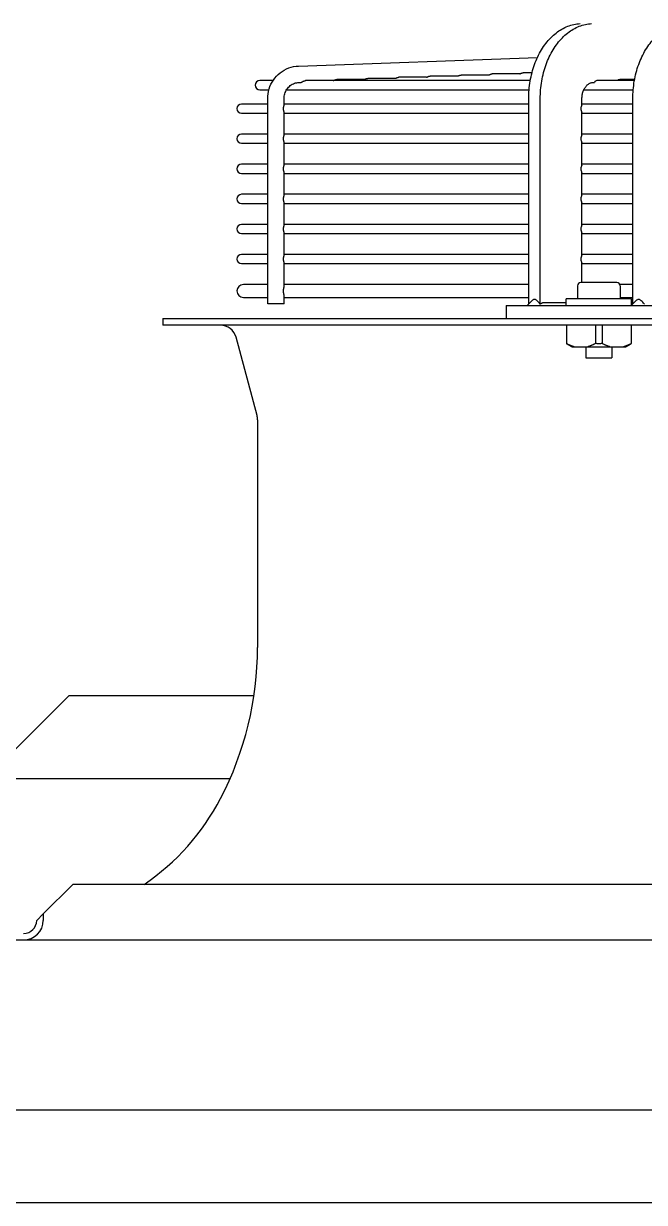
# Model space of a CAD drawing. Header units: millimetres. Extents: x 17046 to 32328, y 18593 to 29476.
# Drawn here: x 17478.78 to 17486.25, y 18973.5 to 18987.69 of the extents above; entities that cross this region are included whole.
import ezdxf

# ---------------------------------------------------------------- set-up
doc = ezdxf.new("R2010")
doc.units = ezdxf.units.MM
doc.header["$LTSCALE"] = 5
doc.layers.add('UNIT', color=6, linetype='Continuous')
doc.styles.add('SUBMITTAL', font='romans.shx', dxfattribs={"width": 0.75})
doc.dimstyles.new('SUBMITTAL', dxfattribs={"dimtxt": 0.09375, "dimasz": 0.09375, "dimexe": 0.03125, "dimexo": 0.0625, "dimgap": 0.0625, "dimtad": 0, "dimdec": 4, "dimzin": 4, "dimdsep": 46, "dimlunit": 4, "dimtxsty": 'SUBMITTAL', "dimcen": 0.09375, "dimclre": 6, "dimadec": 0, "dimazin": 0, "dimtfac": 1, "dimtdec": 0, "dimtofl": 0, "dimtmove": 0, "dimatfit": 3, "dimfxl": 0, "dimfrac": 2, "dimtolj": 1, "dimtzin": 4, "dimarcsym": 0})

msp = doc.modelspace()

# ---------------------------------------------------------------- linework, layer by layer
at = {"layer": 'UNIT'}
for p, q in [((17482.0839, 18987.1791), (17484.9591, 18987.283)), ((17484.374, 18987.0712), (17484.0406, 18987.0712)), ((17484.7482, 18987.0847), (17484.4148, 18987.0847)), ((17484.8932, 18987.0982), (17484.789, 18987.0982)), ((17481.778, 18987.0037), (17481.6195, 18987.0037)), ((17482.091, 18986.9824), (17482.1132, 18986.9832)), ((17484.8727, 18987.0037), (17482.1696, 18987.0037)), ((17482.8773, 18987.0172), (17482.5438, 18987.0172)), ((17483.2514, 18987.0307), (17482.918, 18987.0307)), ((17483.6256, 18987.0442), (17483.2922, 18987.0442)), ((17483.9998, 18987.0577), (17483.6664, 18987.0577)), ((17485.6286, 18986.9824), (17485.6449, 18986.9832)), ((17486.1254, 18987.0037), (17485.6753, 18987.0037)), ((17486.1279, 18987.0172), (17485.9496, 18987.0172)), ((17481.6195, 18986.8935), (17481.7284, 18986.8935)), ((17481.7138, 18984.3163), (17481.7138, 18986.7856)), ((17481.9106, 18986.7058), (17481.9106, 18986.7856)), ((17481.9412, 18986.8935), (17484.8584, 18986.8935)), ((17484.8538, 18984.3163), (17484.8538, 18986.7856)), ((17484.993, 18984.3128), (17484.993, 18986.7856)), ((17485.4941, 18986.7089), (17485.4941, 18986.7856)), ((17485.5169, 18986.8935), (17486.1111, 18986.8935)), ((17486.1066, 18984.3163), (17486.1066, 18986.7856)), ((17481.7138, 18986.7218), (17481.399, 18986.7218)), ((17484.8538, 18986.7218), (17481.9106, 18986.7218)), ((17486.1066, 18986.7218), (17485.4941, 18986.7218)), ((17481.399, 18986.6115), (17481.7138, 18986.6115)), ((17481.9106, 18986.3436), (17481.9106, 18986.6275)), ((17481.9106, 18986.6115), (17484.8538, 18986.6115)), ((17485.4941, 18986.3467), (17485.4941, 18986.6244)), ((17485.4941, 18986.6115), (17486.1066, 18986.6115)), ((17481.7138, 18986.3596), (17481.399, 18986.3596)), ((17484.8538, 18986.3596), (17481.9106, 18986.3596)), ((17486.1066, 18986.3596), (17485.4941, 18986.3596)), ((17481.399, 18986.2493), (17481.7138, 18986.2493)), ((17481.9106, 18985.9814), (17481.9106, 18986.2653)), ((17481.9106, 18986.2493), (17484.8538, 18986.2493)), ((17485.4941, 18985.9845), (17485.4941, 18986.2622)), ((17485.4941, 18986.2493), (17486.1066, 18986.2493)), ((17481.7138, 18985.9974), (17481.399, 18985.9974)), ((17484.8538, 18985.9974), (17481.9106, 18985.9974)), ((17486.1066, 18985.9974), (17485.4941, 18985.9974)), ((17481.399, 18985.8871), (17481.7138, 18985.8871)), ((17481.9106, 18985.6192), (17481.9106, 18985.9031)), ((17481.9106, 18985.8871), (17484.8538, 18985.8871)), ((17485.4941, 18985.6223), (17485.4941, 18985.9)), ((17485.4941, 18985.8871), (17486.1066, 18985.8871)), ((17481.7138, 18985.6352), (17481.399, 18985.6352)), ((17481.399, 18985.5249), (17481.7138, 18985.5249)), ((17484.8538, 18985.6352), (17481.9106, 18985.6352)), ((17481.9106, 18985.257), (17481.9106, 18985.5409)), ((17481.9106, 18985.5249), (17484.8538, 18985.5249)), ((17486.1066, 18985.6352), (17485.4941, 18985.6352)), ((17485.4941, 18985.2601), (17485.4941, 18985.5378)), ((17485.4941, 18985.5249), (17486.1066, 18985.5249)), ((17481.7138, 18985.2729), (17481.399, 18985.2729)), ((17484.8538, 18985.2729), (17481.9106, 18985.2729)), ((17486.1066, 18985.2729), (17485.4941, 18985.2729)), ((17481.399, 18985.1627), (17481.7138, 18985.1627)), ((17481.9106, 18984.8948), (17481.9106, 18985.1787)), ((17481.9106, 18985.1627), (17484.8538, 18985.1627)), ((17485.4941, 18984.8978), (17485.4941, 18985.1756)), ((17485.4941, 18985.1627), (17486.1066, 18985.1627)), ((17481.7138, 18984.9107), (17481.399, 18984.9107)), ((17481.399, 18984.8005), (17481.7138, 18984.8005)), ((17484.8538, 18984.9107), (17481.9106, 18984.9107)), ((17481.9106, 18984.5191), (17481.9106, 18984.8165)), ((17481.9106, 18984.8005), (17484.8538, 18984.8005)), ((17486.1066, 18984.9107), (17485.4941, 18984.9107)), ((17485.4941, 18984.5722), (17485.4941, 18984.8134)), ((17485.4941, 18984.8005), (17486.1066, 18984.8005)), ((17481.7138, 18984.5485), (17481.4206, 18984.5485)), ((17484.8538, 18984.5485), (17481.9106, 18984.5485)), ((17485.4416, 18984.5328), (17485.4416, 18984.3753)), ((17485.9141, 18984.5722), (17485.481, 18984.5722)), ((17486.1066, 18984.5485), (17485.9501, 18984.5485)), ((17485.9534, 18984.5328), (17485.9534, 18984.3753)), ((17481.4206, 18984.395), (17481.7138, 18984.395)), ((17481.9106, 18984.3163), (17481.9106, 18984.4245)), ((17481.9106, 18984.395), (17484.8538, 18984.395)), ((17486.0912, 18984.3753), (17485.3038, 18984.3753)), ((17485.3038, 18984.2966), (17485.3038, 18984.3753)), ((17485.9534, 18984.395), (17486.1066, 18984.395)), ((17486.0912, 18984.301), (17486.0912, 18984.3753)), ((17481.9106, 18984.3163), (17481.7138, 18984.3163)), ((17484.584, 18984.2966), (17486.8111, 18984.2966)), ((17484.584, 18984.2966), (17484.584, 18984.1391)), ((17485.3038, 18984.3294), (17485.0348, 18984.3294)), ((17480.4502, 18984.1391), (17514.1903, 18984.1391)), ((17480.4502, 18984.1391), (17480.4502, 18984.0604)), ((17514.1903, 18984.0604), (17480.4502, 18984.0604)), ((17485.3078, 18984.0604), (17485.3078, 18983.8382)), ((17485.6558, 18984.0604), (17485.6558, 18983.8382)), ((17485.7393, 18984.0604), (17485.7393, 18983.8382)), ((17486.0873, 18984.0604), (17486.0873, 18983.8382)), ((17481.5852, 18982.9726), (17481.3341, 18983.9142)), ((17485.3707, 18983.8005), (17485.3078, 18983.8369)), ((17486.0243, 18983.8005), (17486.0873, 18983.8369)), ((17485.3707, 18983.8005), (17486.0243, 18983.8005)), ((17485.54, 18983.8005), (17485.54, 18983.6666)), ((17485.54, 18983.6666), (17485.855, 18983.6666)), ((17485.855, 18983.8005), (17485.855, 18983.6666)), ((17481.5919, 18982.9219), (17481.5919, 18980.1809)), ((17478.5772, 18978.8508), (17479.3272, 18979.6008)), ((17479.3272, 18979.6008), (17481.5489, 18979.6008)), ((17481.2609, 18978.6008), (17478.0772, 18978.6008)), ((17479.0132, 18976.9737), (17479.3675, 18977.3281)), ((17515.273, 18977.3281), (17479.3675, 18977.3281)), ((17479.0132, 18976.9737), (17478.9344, 18976.895)), ((17479.0132, 18976.9737), (17479.0132, 18976.895)), ((17331.9452, 18976.6588), (17615.4393, 18976.6588)), ((17615.4393, 18974.6092), (17331.9452, 18974.6092)), ((17336.1952, 18973.4997), (17611.1893, 18973.4997))]:
    msp.add_line(p, q, dxfattribs=at)
for centre, radius, start, end in [((17481.6195, 18986.9486), 0.0551, 90, 270), ((17481.399, 18986.6666), 0.0551, 90, 270), ((17481.399, 18986.3044), 0.0551, 90, 270), ((17481.399, 18985.9422), 0.0551, 90, 270), ((17481.399, 18985.58), 0.0551, 90, 270), ((17481.399, 18985.2178), 0.0551, 90, 270), ((17481.399, 18984.8556), 0.0551, 90, 270), ((17481.4206, 18984.4718), 0.0768, 90, 270), ((17485.481, 18984.5328), 0.0394, 90, 180), ((17485.9141, 18984.5328), 0.0394, 0, 90), ((17481.1439, 18983.8635), 0.1969, 14.93142, 90), ((17481.395, 18982.9219), 0.1969, 0, 14.93142), ((17477.6549, 18980.1809), 3.937, 332.49816, 0), ((17478.6327, 18979.6719), 2.8346, 304.22448, 332.49816), ((17478.7769, 18976.895), 0.1575, 270, 0), ((17478.7769, 18976.895), 0.2362, 270, 0)]:
    msp.add_arc(centre, radius, start, end, dxfattribs=at)
for centre, ratio, start_param, end_param in [((17485.6753, 18986.9486), 0.7079972, 3.1415858, 4.0326206), ((17485.9496, 18986.9621), 0.7080429, 3.1415852, 3.8564942), ((17485.5192, 18986.6666), 0.7079678, 3.8398095, 4.712382), ((17485.5192, 18986.6666), 0.7079678, 4.7123959, 5.5849684), ((17485.5192, 18986.3044), 0.7079678, 3.8398095, 4.712382), ((17485.5192, 18986.3044), 0.7079678, 4.7123959, 5.5849684), ((17485.5192, 18985.9422), 0.7079678, 3.8398095, 4.712382), ((17485.5192, 18985.9422), 0.7079678, 4.7123959, 5.5849684), ((17485.5192, 18985.58), 0.7079678, 3.8398095, 4.712382), ((17485.5192, 18985.58), 0.7079678, 4.7123959, 5.5849684), ((17485.5192, 18985.2178), 0.7079678, 3.8398095, 4.712382), ((17485.5192, 18985.2178), 0.7079678, 4.7123959, 5.5849684), ((17485.5192, 18984.8556), 0.7079678, 3.8398095, 4.712382), ((17485.5192, 18984.8556), 0.7079678, 4.7123959, 5.5849684)]:
    msp.add_ellipse(centre, major_axis=(0, -0.0551), ratio=ratio, start_param=start_param, end_param=end_param, dxfattribs=at)
for points, knots in [([(17484.8538, 18986.7856), (17484.8538, 18986.8212), (17484.8553, 18986.8571), (17484.8583, 18986.8925), (17484.8613, 18986.9279), (17484.8657, 18986.9629), (17484.8716, 18986.9976), (17484.8775, 18987.0322), (17484.8849, 18987.0666), (17484.8937, 18987.1001), (17484.9024, 18987.1335), (17484.9125, 18987.166), (17484.924, 18987.1978), (17484.9355, 18987.2295), (17484.9484, 18987.2605), (17484.9624, 18987.2901), (17484.9765, 18987.3198), (17484.9917, 18987.348), (17485.0081, 18987.3751), (17485.0245, 18987.4022), (17485.0422, 18987.428), (17485.0608, 18987.4522), (17485.0793, 18987.4763), (17485.0988, 18987.4988), (17485.1192, 18987.5196), (17485.1397, 18987.5405), (17485.1611, 18987.5598), (17485.1832, 18987.5771), (17485.2052, 18987.5944), (17485.2278, 18987.6098), (17485.2512, 18987.6234), (17485.2745, 18987.6369), (17485.2986, 18987.6485), (17485.3228, 18987.6581), (17485.3471, 18987.6676), (17485.3717, 18987.6751), (17485.3966, 18987.6805), (17485.4215, 18987.686), (17485.4469, 18987.6894), (17485.472, 18987.6906)], [0, 0, 0, 0, 0.076921, 0.076921, 0.076921, 0.1538421, 0.1538421, 0.1538421, 0.2307631, 0.2307631, 0.2307631, 0.3076842, 0.3076842, 0.3076842, 0.3846052, 0.3846052, 0.3846052, 0.4615263, 0.4615263, 0.4615263, 0.5384473, 0.5384473, 0.5384473, 0.6153684, 0.6153684, 0.6153684, 0.6922894, 0.6922894, 0.6922894, 0.7692105, 0.7692105, 0.7692105, 0.8461315, 0.8461315, 0.8461315, 0.9230526, 0.9230526, 0.9230526, 1, 1, 1, 1]), ([(17484.993, 18986.7856), (17484.993, 18986.8212), (17484.9945, 18986.8571), (17484.9975, 18986.8925), (17485.0005, 18986.9279), (17485.0049, 18986.9629), (17485.0108, 18986.9976), (17485.0167, 18987.0322), (17485.0241, 18987.0666), (17485.0329, 18987.1001), (17485.0416, 18987.1335), (17485.0517, 18987.166), (17485.0632, 18987.1978), (17485.0747, 18987.2295), (17485.0876, 18987.2605), (17485.1016, 18987.2901), (17485.1157, 18987.3198), (17485.1309, 18987.348), (17485.1473, 18987.3751), (17485.1637, 18987.4022), (17485.1814, 18987.428), (17485.2, 18987.4522), (17485.2185, 18987.4763), (17485.238, 18987.4988), (17485.2584, 18987.5196), (17485.2789, 18987.5405), (17485.3003, 18987.5598), (17485.3224, 18987.5771), (17485.3444, 18987.5944), (17485.367, 18987.6098), (17485.3904, 18987.6234), (17485.4137, 18987.6369), (17485.4377, 18987.6485), (17485.462, 18987.6581), (17485.4863, 18987.6676), (17485.5109, 18987.6751), (17485.5358, 18987.6805), (17485.5607, 18987.686), (17485.5861, 18987.6894), (17485.6112, 18987.6906)], [0, 0, 0, 0, 0.076921, 0.076921, 0.076921, 0.1538421, 0.1538421, 0.1538421, 0.2307631, 0.2307631, 0.2307631, 0.3076842, 0.3076842, 0.3076842, 0.3846052, 0.3846052, 0.3846052, 0.4615263, 0.4615263, 0.4615263, 0.5384473, 0.5384473, 0.5384473, 0.6153684, 0.6153684, 0.6153684, 0.6922894, 0.6922894, 0.6922894, 0.7692105, 0.7692105, 0.7692105, 0.8461315, 0.8461315, 0.8461315, 0.9230526, 0.9230526, 0.9230526, 1, 1, 1, 1]), ([(17486.1066, 18986.7856), (17486.1066, 18986.8212), (17486.1081, 18986.8571), (17486.1111, 18986.8925), (17486.114, 18986.9279), (17486.1185, 18986.9629), (17486.1244, 18986.9976), (17486.1303, 18987.0322), (17486.1377, 18987.0666), (17486.1464, 18987.1001), (17486.1552, 18987.1335), (17486.1653, 18987.166), (17486.1768, 18987.1978), (17486.1883, 18987.2295), (17486.2012, 18987.2605), (17486.2152, 18987.2901), (17486.2292, 18987.3198), (17486.2444, 18987.348), (17486.2609, 18987.3751), (17486.2773, 18987.4022), (17486.295, 18987.428), (17486.3135, 18987.4522), (17486.3321, 18987.4763), (17486.3515, 18987.4988), (17486.372, 18987.5196), (17486.3924, 18987.5405), (17486.4139, 18987.5598), (17486.4359, 18987.5771), (17486.4579, 18987.5944), (17486.4806, 18987.6098), (17486.5039, 18987.6234), (17486.5273, 18987.6369), (17486.5513, 18987.6485), (17486.5756, 18987.6581), (17486.5999, 18987.6676), (17486.6244, 18987.6751), (17486.6493, 18987.6805), (17486.6743, 18987.686), (17486.6996, 18987.6894), (17486.7247, 18987.6906)], [0, 0, 0, 0, 0.076921, 0.076921, 0.076921, 0.1538421, 0.1538421, 0.1538421, 0.2307631, 0.2307631, 0.2307631, 0.3076842, 0.3076842, 0.3076842, 0.3846052, 0.3846052, 0.3846052, 0.4615263, 0.4615263, 0.4615263, 0.5384473, 0.5384473, 0.5384473, 0.6153684, 0.6153684, 0.6153684, 0.6922894, 0.6922894, 0.6922894, 0.7692105, 0.7692105, 0.7692105, 0.8461315, 0.8461315, 0.8461315, 0.9230526, 0.9230526, 0.9230526, 1, 1, 1, 1]), ([(17481.7138, 18986.7856), (17481.7138, 18986.8256), (17481.7197, 18986.8656), (17481.7431, 18986.9419), (17481.7606, 18986.9783), (17481.8054, 18987.0442), (17481.8329, 18987.0737), (17481.8954, 18987.1228), (17481.9305, 18987.1424), (17482.0049, 18987.1699), (17482.0443, 18987.1777), (17482.0839, 18987.1791)], [1.5707963, 1.5707963, 1.5707963, 1.5707963, 1.8779743, 1.8779743, 2.1851522, 2.1851522, 2.4923302, 2.4923302, 2.7995081, 2.7995081, 3.1066861, 3.1066861, 3.1066861, 3.1066861]), ([(17483.9998, 18987.0577), (17484.0005, 18987.0581), (17484.0011, 18987.0585), (17484.0018, 18987.0588), (17484.0027, 18987.0594), (17484.0037, 18987.0599), (17484.0046, 18987.0604), (17484.0055, 18987.0609), (17484.0065, 18987.0614), (17484.0074, 18987.0619), (17484.0084, 18987.0624), (17484.0094, 18987.0629), (17484.0103, 18987.0633), (17484.0113, 18987.0638), (17484.0123, 18987.0643), (17484.0133, 18987.0647), (17484.0143, 18987.0652), (17484.0153, 18987.0656), (17484.0163, 18987.066), (17484.0173, 18987.0664), (17484.0183, 18987.0668), (17484.0193, 18987.0671), (17484.0203, 18987.0675), (17484.0213, 18987.0678), (17484.0223, 18987.0682), (17484.0233, 18987.0685), (17484.0243, 18987.0688), (17484.0253, 18987.069), (17484.0263, 18987.0693), (17484.0273, 18987.0696), (17484.0283, 18987.0698), (17484.0293, 18987.07), (17484.0303, 18987.0702), (17484.0313, 18987.0704), (17484.0323, 18987.0706), (17484.0333, 18987.0707), (17484.0343, 18987.0708), (17484.0353, 18987.0709), (17484.0363, 18987.071), (17484.0373, 18987.0711), (17484.0382, 18987.0711), (17484.0392, 18987.0712), (17484.0402, 18987.0712), (17484.0403, 18987.0712), (17484.0404, 18987.0712), (17484.0406, 18987.0712)], [0.17689154, 0.17689154, 0.17689154, 0.17689154, 0.19512195, 0.19512195, 0.19512195, 0.2195122, 0.2195122, 0.2195122, 0.24390244, 0.24390244, 0.24390244, 0.26829268, 0.26829268, 0.26829268, 0.29268293, 0.29268293, 0.29268293, 0.31707317, 0.31707317, 0.31707317, 0.34146341, 0.34146341, 0.34146341, 0.36585366, 0.36585366, 0.36585366, 0.3902439, 0.3902439, 0.3902439, 0.41463415, 0.41463415, 0.41463415, 0.43902439, 0.43902439, 0.43902439, 0.46341463, 0.46341463, 0.46341463, 0.48780488, 0.48780488, 0.48780488, 0.51219512, 0.51219512, 0.51219512, 0.51556798, 0.51556798, 0.51556798, 0.51556798]), ([(17484.374, 18987.0712), (17484.3747, 18987.0716), (17484.3753, 18987.072), (17484.376, 18987.0724), (17484.377, 18987.0729), (17484.3779, 18987.0734), (17484.3788, 18987.0739), (17484.3798, 18987.0744), (17484.3807, 18987.0749), (17484.3817, 18987.0754), (17484.3826, 18987.0759), (17484.3836, 18987.0764), (17484.3846, 18987.0768), (17484.3855, 18987.0773), (17484.3865, 18987.0778), (17484.3875, 18987.0782), (17484.3885, 18987.0787), (17484.3895, 18987.0791), (17484.3905, 18987.0795), (17484.3915, 18987.0799), (17484.3925, 18987.0803), (17484.3935, 18987.0806), (17484.3945, 18987.081), (17484.3955, 18987.0813), (17484.3965, 18987.0817), (17484.3975, 18987.082), (17484.3985, 18987.0823), (17484.3995, 18987.0825), (17484.4005, 18987.0828), (17484.4015, 18987.0831), (17484.4025, 18987.0833), (17484.4035, 18987.0835), (17484.4045, 18987.0837), (17484.4055, 18987.0839), (17484.4065, 18987.084), (17484.4075, 18987.0842), (17484.4085, 18987.0843), (17484.4095, 18987.0844), (17484.4105, 18987.0845), (17484.4115, 18987.0846), (17484.4124, 18987.0846), (17484.4134, 18987.0847), (17484.4144, 18987.0847), (17484.4145, 18987.0847), (17484.4146, 18987.0847), (17484.4148, 18987.0847)], [0.17654387, 0.17654387, 0.17654387, 0.17654387, 0.19512195, 0.19512195, 0.19512195, 0.2195122, 0.2195122, 0.2195122, 0.24390244, 0.24390244, 0.24390244, 0.26829268, 0.26829268, 0.26829268, 0.29268293, 0.29268293, 0.29268293, 0.31707317, 0.31707317, 0.31707317, 0.34146341, 0.34146341, 0.34146341, 0.36585366, 0.36585366, 0.36585366, 0.3902439, 0.3902439, 0.3902439, 0.41463415, 0.41463415, 0.41463415, 0.43902439, 0.43902439, 0.43902439, 0.46341463, 0.46341463, 0.46341463, 0.48780488, 0.48780488, 0.48780488, 0.51219512, 0.51219512, 0.51219512, 0.51558176, 0.51558176, 0.51558176, 0.51558176]), ([(17484.7482, 18987.0847), (17484.7488, 18987.0851), (17484.7495, 18987.0855), (17484.7503, 18987.0859), (17484.7512, 18987.0864), (17484.7521, 18987.0869), (17484.753, 18987.0874), (17484.754, 18987.0879), (17484.7549, 18987.0884), (17484.7559, 18987.0889), (17484.7568, 18987.0894), (17484.7578, 18987.0899), (17484.7588, 18987.0904), (17484.7597, 18987.0908), (17484.7607, 18987.0913), (17484.7617, 18987.0917), (17484.7627, 18987.0922), (17484.7637, 18987.0926), (17484.7647, 18987.093), (17484.7657, 18987.0934), (17484.7667, 18987.0938), (17484.7677, 18987.0941), (17484.7687, 18987.0945), (17484.7697, 18987.0948), (17484.7707, 18987.0952), (17484.7717, 18987.0955), (17484.7727, 18987.0958), (17484.7737, 18987.096), (17484.7747, 18987.0963), (17484.7757, 18987.0966), (17484.7767, 18987.0968), (17484.7777, 18987.097), (17484.7787, 18987.0972), (17484.7797, 18987.0974), (17484.7807, 18987.0975), (17484.7817, 18987.0977), (17484.7827, 18987.0978), (17484.7837, 18987.0979), (17484.7847, 18987.098), (17484.7857, 18987.0981), (17484.7866, 18987.0981), (17484.7876, 18987.0982), (17484.7886, 18987.0982), (17484.7887, 18987.0982), (17484.7888, 18987.0982), (17484.789, 18987.0982)], [0.1761954, 0.1761954, 0.1761954, 0.1761954, 0.19512195, 0.19512195, 0.19512195, 0.2195122, 0.2195122, 0.2195122, 0.24390244, 0.24390244, 0.24390244, 0.26829268, 0.26829268, 0.26829268, 0.29268293, 0.29268293, 0.29268293, 0.31707317, 0.31707317, 0.31707317, 0.34146341, 0.34146341, 0.34146341, 0.36585366, 0.36585366, 0.36585366, 0.3902439, 0.3902439, 0.3902439, 0.41463415, 0.41463415, 0.41463415, 0.43902439, 0.43902439, 0.43902439, 0.46341463, 0.46341463, 0.46341463, 0.48780488, 0.48780488, 0.48780488, 0.51219512, 0.51219512, 0.51219512, 0.51559553, 0.51559553, 0.51559553, 0.51559553]), ([(17481.9106, 18986.7856), (17481.9106, 18986.8061), (17481.9137, 18986.8266), (17481.9256, 18986.8655), (17481.9344, 18986.8839), (17481.9569, 18986.9169), (17481.9705, 18986.9314), (17482.001, 18986.9554), (17482.018, 18986.9649), (17482.0536, 18986.978), (17482.0722, 18986.9817), (17482.091, 18986.9824)], [1.5707963, 1.5707963, 1.5707963, 1.5707963, 1.8779743, 1.8779743, 2.1851522, 2.1851522, 2.4923302, 2.4923302, 2.7995081, 2.7995081, 3.1066861, 3.1066861, 3.1066861, 3.1066861]), ([(17482.1132, 18986.9832), (17482.1134, 18986.9832), (17482.1136, 18986.9832), (17482.1137, 18986.9832), (17482.114, 18986.9832), (17482.1143, 18986.9833), (17482.1145, 18986.9833), (17482.1151, 18986.9834), (17482.1157, 18986.9836), (17482.1163, 18986.9838), (17482.117, 18986.984), (17482.1177, 18986.9843), (17482.1184, 18986.9846), (17482.1191, 18986.9849), (17482.1198, 18986.9852), (17482.1206, 18986.9856), (17482.1213, 18986.986), (17482.1221, 18986.9864), (17482.1229, 18986.9868), (17482.1237, 18986.9873), (17482.1246, 18986.9877), (17482.1254, 18986.9882), (17482.1263, 18986.9887), (17482.1271, 18986.9892), (17482.128, 18986.9897), (17482.1289, 18986.9902), (17482.1298, 18986.9907), (17482.1307, 18986.9913), (17482.1317, 18986.9918), (17482.1326, 18986.9923), (17482.1335, 18986.9928), (17482.1345, 18986.9933), (17482.1354, 18986.9938), (17482.1364, 18986.9943), (17482.1373, 18986.9948), (17482.1383, 18986.9953), (17482.1393, 18986.9958), (17482.1403, 18986.9963), (17482.1412, 18986.9967), (17482.1422, 18986.9972), (17482.1432, 18986.9976), (17482.1442, 18986.9981), (17482.1452, 18986.9985), (17482.1462, 18986.9989), (17482.1472, 18986.9993), (17482.1482, 18986.9996), (17482.1492, 18987), (17482.1502, 18987.0003), (17482.1512, 18987.0007), (17482.1523, 18987.001), (17482.1533, 18987.0013), (17482.1543, 18987.0016), (17482.1553, 18987.0018), (17482.1563, 18987.0021), (17482.1573, 18987.0023), (17482.1583, 18987.0025), (17482.1593, 18987.0027), (17482.1603, 18987.0029), (17482.1613, 18987.0031), (17482.1623, 18987.0032), (17482.1633, 18987.0033), (17482.1643, 18987.0034), (17482.1653, 18987.0035), (17482.1663, 18987.0036), (17482.1673, 18987.0037), (17482.1683, 18987.0037), (17482.1692, 18987.0037), (17482.1693, 18987.0037), (17482.1695, 18987.0037), (17482.1696, 18987.0037)], [0.00401292, 0.00401292, 0.00401292, 0.00401292, 0.01219512, 0.01219512, 0.01219512, 0.02439024, 0.02439024, 0.02439024, 0.04878049, 0.04878049, 0.04878049, 0.07317073, 0.07317073, 0.07317073, 0.09756098, 0.09756098, 0.09756098, 0.12195122, 0.12195122, 0.12195122, 0.14634146, 0.14634146, 0.14634146, 0.17073171, 0.17073171, 0.17073171, 0.19512195, 0.19512195, 0.19512195, 0.2195122, 0.2195122, 0.2195122, 0.24390244, 0.24390244, 0.24390244, 0.26829268, 0.26829268, 0.26829268, 0.29268293, 0.29268293, 0.29268293, 0.31707317, 0.31707317, 0.31707317, 0.34146341, 0.34146341, 0.34146341, 0.36585366, 0.36585366, 0.36585366, 0.3902439, 0.3902439, 0.3902439, 0.41463415, 0.41463415, 0.41463415, 0.43902439, 0.43902439, 0.43902439, 0.46341463, 0.46341463, 0.46341463, 0.48780488, 0.48780488, 0.48780488, 0.51219512, 0.51219512, 0.51219512, 0.51549915, 0.51549915, 0.51549915, 0.51549915]), ([(17482.5031, 18987.0037), (17482.5037, 18987.0041), (17482.5043, 18987.0044), (17482.505, 18987.0048), (17482.5059, 18987.0053), (17482.5068, 18987.0058), (17482.5077, 18987.0063), (17482.5087, 18987.0068), (17482.5096, 18987.0073), (17482.5106, 18987.0078), (17482.5116, 18987.0083), (17482.5125, 18987.0088), (17482.5135, 18987.0093), (17482.5145, 18987.0098), (17482.5155, 18987.0102), (17482.5164, 18987.0107), (17482.5174, 18987.0111), (17482.5184, 18987.0116), (17482.5194, 18987.012), (17482.5204, 18987.0124), (17482.5214, 18987.0128), (17482.5224, 18987.0131), (17482.5234, 18987.0135), (17482.5244, 18987.0138), (17482.5254, 18987.0142), (17482.5265, 18987.0145), (17482.5275, 18987.0148), (17482.5285, 18987.0151), (17482.5295, 18987.0153), (17482.5305, 18987.0156), (17482.5315, 18987.0158), (17482.5325, 18987.016), (17482.5335, 18987.0162), (17482.5345, 18987.0164), (17482.5355, 18987.0166), (17482.5365, 18987.0167), (17482.5375, 18987.0168), (17482.5385, 18987.0169), (17482.5395, 18987.017), (17482.5405, 18987.0171), (17482.5415, 18987.0172), (17482.5424, 18987.0172), (17482.5434, 18987.0172), (17482.5435, 18987.0172), (17482.5437, 18987.0172), (17482.5438, 18987.0172)], [0.1782737, 0.1782737, 0.1782737, 0.1782737, 0.19512195, 0.19512195, 0.19512195, 0.2195122, 0.2195122, 0.2195122, 0.24390244, 0.24390244, 0.24390244, 0.26829268, 0.26829268, 0.26829268, 0.29268293, 0.29268293, 0.29268293, 0.31707317, 0.31707317, 0.31707317, 0.34146341, 0.34146341, 0.34146341, 0.36585366, 0.36585366, 0.36585366, 0.3902439, 0.3902439, 0.3902439, 0.41463415, 0.41463415, 0.41463415, 0.43902439, 0.43902439, 0.43902439, 0.46341463, 0.46341463, 0.46341463, 0.48780488, 0.48780488, 0.48780488, 0.51219512, 0.51219512, 0.51219512, 0.5155129, 0.5155129, 0.5155129, 0.5155129]), ([(17482.8773, 18987.0172), (17482.8779, 18987.0176), (17482.8785, 18987.0179), (17482.8792, 18987.0183), (17482.8801, 18987.0188), (17482.881, 18987.0193), (17482.882, 18987.0198), (17482.8829, 18987.0204), (17482.8838, 18987.0209), (17482.8848, 18987.0214), (17482.8858, 18987.0219), (17482.8867, 18987.0223), (17482.8877, 18987.0228), (17482.8887, 18987.0233), (17482.8897, 18987.0237), (17482.8907, 18987.0242), (17482.8916, 18987.0246), (17482.8926, 18987.0251), (17482.8936, 18987.0255), (17482.8946, 18987.0259), (17482.8956, 18987.0263), (17482.8966, 18987.0266), (17482.8976, 18987.027), (17482.8986, 18987.0273), (17482.8997, 18987.0277), (17482.9007, 18987.028), (17482.9017, 18987.0283), (17482.9027, 18987.0286), (17482.9037, 18987.0288), (17482.9047, 18987.0291), (17482.9057, 18987.0293), (17482.9067, 18987.0295), (17482.9077, 18987.0297), (17482.9087, 18987.0299), (17482.9097, 18987.0301), (17482.9107, 18987.0302), (17482.9117, 18987.0303), (17482.9127, 18987.0304), (17482.9137, 18987.0305), (17482.9147, 18987.0306), (17482.9157, 18987.0307), (17482.9166, 18987.0307), (17482.9176, 18987.0307), (17482.9177, 18987.0307), (17482.9179, 18987.0307), (17482.918, 18987.0307)], [0.17792949, 0.17792949, 0.17792949, 0.17792949, 0.19512195, 0.19512195, 0.19512195, 0.2195122, 0.2195122, 0.2195122, 0.24390244, 0.24390244, 0.24390244, 0.26829268, 0.26829268, 0.26829268, 0.29268293, 0.29268293, 0.29268293, 0.31707317, 0.31707317, 0.31707317, 0.34146341, 0.34146341, 0.34146341, 0.36585366, 0.36585366, 0.36585366, 0.3902439, 0.3902439, 0.3902439, 0.41463415, 0.41463415, 0.41463415, 0.43902439, 0.43902439, 0.43902439, 0.46341463, 0.46341463, 0.46341463, 0.48780488, 0.48780488, 0.48780488, 0.51219512, 0.51219512, 0.51219512, 0.51552666, 0.51552666, 0.51552666, 0.51552666]), ([(17483.2514, 18987.0307), (17483.2521, 18987.0311), (17483.2527, 18987.0314), (17483.2534, 18987.0318), (17483.2543, 18987.0323), (17483.2552, 18987.0328), (17483.2562, 18987.0334), (17483.2571, 18987.0339), (17483.2581, 18987.0344), (17483.259, 18987.0349), (17483.26, 18987.0354), (17483.2609, 18987.0359), (17483.2619, 18987.0363), (17483.2629, 18987.0368), (17483.2639, 18987.0373), (17483.2649, 18987.0377), (17483.2658, 18987.0381), (17483.2668, 18987.0386), (17483.2678, 18987.039), (17483.2688, 18987.0394), (17483.2698, 18987.0398), (17483.2708, 18987.0401), (17483.2718, 18987.0405), (17483.2728, 18987.0408), (17483.2739, 18987.0412), (17483.2749, 18987.0415), (17483.2759, 18987.0418), (17483.2769, 18987.0421), (17483.2779, 18987.0423), (17483.2789, 18987.0426), (17483.2799, 18987.0428), (17483.2809, 18987.043), (17483.2819, 18987.0432), (17483.2829, 18987.0434), (17483.2839, 18987.0436), (17483.2849, 18987.0437), (17483.2859, 18987.0438), (17483.2869, 18987.0439), (17483.2879, 18987.044), (17483.2889, 18987.0441), (17483.2899, 18987.0442), (17483.2908, 18987.0442), (17483.2918, 18987.0442), (17483.2919, 18987.0442), (17483.292, 18987.0442), (17483.2922, 18987.0442)], [0.17758438, 0.17758438, 0.17758438, 0.17758438, 0.19512195, 0.19512195, 0.19512195, 0.2195122, 0.2195122, 0.2195122, 0.24390244, 0.24390244, 0.24390244, 0.26829268, 0.26829268, 0.26829268, 0.29268293, 0.29268293, 0.29268293, 0.31707317, 0.31707317, 0.31707317, 0.34146341, 0.34146341, 0.34146341, 0.36585366, 0.36585366, 0.36585366, 0.3902439, 0.3902439, 0.3902439, 0.41463415, 0.41463415, 0.41463415, 0.43902439, 0.43902439, 0.43902439, 0.46341463, 0.46341463, 0.46341463, 0.48780488, 0.48780488, 0.48780488, 0.51219512, 0.51219512, 0.51219512, 0.51554043, 0.51554043, 0.51554043, 0.51554043]), ([(17483.6256, 18987.0442), (17483.6263, 18987.0446), (17483.6269, 18987.0449), (17483.6276, 18987.0453), (17483.6285, 18987.0458), (17483.6295, 18987.0464), (17483.6304, 18987.0469), (17483.6313, 18987.0474), (17483.6323, 18987.0479), (17483.6332, 18987.0484), (17483.6342, 18987.0489), (17483.6352, 18987.0494), (17483.6361, 18987.0498), (17483.6371, 18987.0503), (17483.6381, 18987.0508), (17483.6391, 18987.0512), (17483.6401, 18987.0516), (17483.6411, 18987.0521), (17483.642, 18987.0525), (17483.643, 18987.0529), (17483.644, 18987.0533), (17483.645, 18987.0536), (17483.646, 18987.054), (17483.6471, 18987.0543), (17483.6481, 18987.0547), (17483.6491, 18987.055), (17483.6501, 18987.0553), (17483.6511, 18987.0556), (17483.6521, 18987.0558), (17483.6531, 18987.0561), (17483.6541, 18987.0563), (17483.6551, 18987.0565), (17483.6561, 18987.0567), (17483.6571, 18987.0569), (17483.6581, 18987.0571), (17483.6591, 18987.0572), (17483.6601, 18987.0573), (17483.6611, 18987.0574), (17483.6621, 18987.0575), (17483.6631, 18987.0576), (17483.664, 18987.0576), (17483.665, 18987.0577), (17483.666, 18987.0577), (17483.6661, 18987.0577), (17483.6662, 18987.0577), (17483.6664, 18987.0577)], [0.17723839, 0.17723839, 0.17723839, 0.17723839, 0.19512195, 0.19512195, 0.19512195, 0.2195122, 0.2195122, 0.2195122, 0.24390244, 0.24390244, 0.24390244, 0.26829268, 0.26829268, 0.26829268, 0.29268293, 0.29268293, 0.29268293, 0.31707317, 0.31707317, 0.31707317, 0.34146341, 0.34146341, 0.34146341, 0.36585366, 0.36585366, 0.36585366, 0.3902439, 0.3902439, 0.3902439, 0.41463415, 0.41463415, 0.41463415, 0.43902439, 0.43902439, 0.43902439, 0.46341463, 0.46341463, 0.46341463, 0.48780488, 0.48780488, 0.48780488, 0.51219512, 0.51219512, 0.51219512, 0.5155542, 0.5155542, 0.5155542, 0.5155542]), ([(17485.4941, 18986.7856), (17485.4941, 18986.7934), (17485.4944, 18986.8011), (17485.4951, 18986.8088), (17485.4957, 18986.8165), (17485.4967, 18986.8242), (17485.498, 18986.8317), (17485.4993, 18986.8392), (17485.5009, 18986.8466), (17485.5028, 18986.8539), (17485.5047, 18986.8612), (17485.5069, 18986.8683), (17485.5094, 18986.8752), (17485.5119, 18986.8821), (17485.5147, 18986.8888), (17485.5177, 18986.8952), (17485.5208, 18986.9016), (17485.5241, 18986.9078), (17485.5277, 18986.9137), (17485.5312, 18986.9196), (17485.535, 18986.9252), (17485.5391, 18986.9304), (17485.5431, 18986.9357), (17485.5474, 18986.9406), (17485.5518, 18986.9452), (17485.5563, 18986.9497), (17485.5609, 18986.9539), (17485.5657, 18986.9576), (17485.5705, 18986.9614), (17485.5755, 18986.9648), (17485.5806, 18986.9677), (17485.5856, 18986.9707), (17485.5908, 18986.9732), (17485.5961, 18986.9753), (17485.6014, 18986.9773), (17485.6068, 18986.979), (17485.6122, 18986.9802), (17485.6177, 18986.9814), (17485.6231, 18986.9821), (17485.6286, 18986.9824)], [0, 0, 0, 0, 0.076921, 0.076921, 0.076921, 0.153842, 0.153842, 0.153842, 0.230763, 0.230763, 0.230763, 0.307684, 0.307684, 0.307684, 0.384605, 0.384605, 0.384605, 0.461526, 0.461526, 0.461526, 0.538447, 0.538447, 0.538447, 0.615368, 0.615368, 0.615368, 0.692289, 0.692289, 0.692289, 0.7692101, 0.7692101, 0.7692101, 0.8461311, 0.8461311, 0.8461311, 0.9230521, 0.9230521, 0.9230521, 1, 1, 1, 1]), ([(17481.9036, 18986.6666), (17481.9036, 18986.6677), (17481.9036, 18986.6697), (17481.9038, 18986.6726), (17481.904, 18986.6756), (17481.9044, 18986.6785), (17481.9048, 18986.6814), (17481.9053, 18986.6842), (17481.9059, 18986.6869), (17481.9065, 18986.6895), (17481.9071, 18986.6921), (17481.9078, 18986.6945), (17481.9085, 18986.6968), (17481.9091, 18986.6989), (17481.9097, 18986.7009), (17481.9102, 18986.7027), (17481.9105, 18986.7043), (17481.9106, 18986.7053), (17481.9106, 18986.7057), (17481.9106, 18986.7058)], [0, 0, 0, 0, 0.04761905, 0.0952381, 0.14285714, 0.19047619, 0.23809524, 0.28571429, 0.33333333, 0.38095238, 0.42857143, 0.47619048, 0.52380952, 0.57142857, 0.61904762, 0.66666667, 0.71428571, 0.76190476, 0.76755733, 0.76755733, 0.76755733, 0.76755733]), ([(17481.9106, 18986.6275), (17481.9106, 18986.6276), (17481.9106, 18986.628), (17481.9105, 18986.629), (17481.9102, 18986.6306), (17481.9097, 18986.6324), (17481.9091, 18986.6344), (17481.9085, 18986.6365), (17481.9078, 18986.6388), (17481.9071, 18986.6412), (17481.9065, 18986.6438), (17481.9059, 18986.6464), (17481.9053, 18986.6491), (17481.9048, 18986.6519), (17481.9044, 18986.6548), (17481.904, 18986.6577), (17481.9038, 18986.6607), (17481.9036, 18986.6636), (17481.9036, 18986.6656), (17481.9036, 18986.6666)], [0.23243408, 0.23243408, 0.23243408, 0.23243408, 0.23809524, 0.28571429, 0.33333333, 0.38095238, 0.42857143, 0.47619048, 0.52380952, 0.57142857, 0.61904762, 0.66666667, 0.71428571, 0.76190476, 0.80952381, 0.85714286, 0.9047619, 0.95238095, 1, 1, 1, 1]), ([(17481.9036, 18986.3044), (17481.9036, 18986.3054), (17481.9036, 18986.3074), (17481.9038, 18986.3104), (17481.904, 18986.3134), (17481.9044, 18986.3163), (17481.9048, 18986.3192), (17481.9053, 18986.322), (17481.9059, 18986.3247), (17481.9065, 18986.3273), (17481.9071, 18986.3299), (17481.9078, 18986.3323), (17481.9085, 18986.3346), (17481.9091, 18986.3367), (17481.9097, 18986.3387), (17481.9102, 18986.3405), (17481.9105, 18986.3421), (17481.9106, 18986.3431), (17481.9106, 18986.3435), (17481.9106, 18986.3436)], [0, 0, 0, 0, 0.04761905, 0.0952381, 0.14285714, 0.19047619, 0.23809524, 0.28571429, 0.33333333, 0.38095238, 0.42857143, 0.47619048, 0.52380952, 0.57142857, 0.61904762, 0.66666667, 0.71428571, 0.76190476, 0.76755733, 0.76755733, 0.76755733, 0.76755733]), ([(17481.9106, 18986.2653), (17481.9106, 18986.2654), (17481.9106, 18986.2658), (17481.9105, 18986.2668), (17481.9102, 18986.2684), (17481.9097, 18986.2702), (17481.9091, 18986.2722), (17481.9085, 18986.2743), (17481.9078, 18986.2766), (17481.9071, 18986.279), (17481.9065, 18986.2816), (17481.9059, 18986.2842), (17481.9053, 18986.2869), (17481.9048, 18986.2897), (17481.9044, 18986.2926), (17481.904, 18986.2955), (17481.9038, 18986.2985), (17481.9036, 18986.3014), (17481.9036, 18986.3034), (17481.9036, 18986.3044)], [0.23243408, 0.23243408, 0.23243408, 0.23243408, 0.23809524, 0.28571429, 0.33333333, 0.38095238, 0.42857143, 0.47619048, 0.52380952, 0.57142857, 0.61904762, 0.66666667, 0.71428571, 0.76190476, 0.80952381, 0.85714286, 0.9047619, 0.95238095, 1, 1, 1, 1]), ([(17481.9036, 18985.9422), (17481.9036, 18985.9432), (17481.9036, 18985.9452), (17481.9038, 18985.9482), (17481.904, 18985.9512), (17481.9044, 18985.9541), (17481.9048, 18985.957), (17481.9053, 18985.9598), (17481.9059, 18985.9625), (17481.9065, 18985.9651), (17481.9071, 18985.9677), (17481.9078, 18985.9701), (17481.9085, 18985.9724), (17481.9091, 18985.9745), (17481.9097, 18985.9765), (17481.9102, 18985.9783), (17481.9105, 18985.9799), (17481.9106, 18985.9809), (17481.9106, 18985.9813), (17481.9106, 18985.9814)], [0, 0, 0, 0, 0.04761905, 0.0952381, 0.14285714, 0.19047619, 0.23809524, 0.28571429, 0.33333333, 0.38095238, 0.42857143, 0.47619048, 0.52380952, 0.57142857, 0.61904762, 0.66666667, 0.71428571, 0.76190476, 0.76755733, 0.76755733, 0.76755733, 0.76755733]), ([(17481.9106, 18985.9031), (17481.9106, 18985.9031), (17481.9106, 18985.9036), (17481.9105, 18985.9046), (17481.9102, 18985.9062), (17481.9097, 18985.908), (17481.9091, 18985.91), (17481.9085, 18985.9121), (17481.9078, 18985.9144), (17481.9071, 18985.9168), (17481.9065, 18985.9193), (17481.9059, 18985.922), (17481.9053, 18985.9247), (17481.9048, 18985.9275), (17481.9044, 18985.9304), (17481.904, 18985.9333), (17481.9038, 18985.9362), (17481.9036, 18985.9392), (17481.9036, 18985.9412), (17481.9036, 18985.9422)], [0.23243408, 0.23243408, 0.23243408, 0.23243408, 0.23809524, 0.28571429, 0.33333333, 0.38095238, 0.42857143, 0.47619048, 0.52380952, 0.57142857, 0.61904762, 0.66666667, 0.71428571, 0.76190476, 0.80952381, 0.85714286, 0.9047619, 0.95238095, 1, 1, 1, 1]), ([(17481.9036, 18985.58), (17481.9036, 18985.581), (17481.9036, 18985.583), (17481.9038, 18985.586), (17481.904, 18985.589), (17481.9044, 18985.5919), (17481.9048, 18985.5948), (17481.9053, 18985.5976), (17481.9059, 18985.6003), (17481.9065, 18985.6029), (17481.9071, 18985.6055), (17481.9078, 18985.6079), (17481.9085, 18985.6102), (17481.9091, 18985.6123), (17481.9097, 18985.6143), (17481.9102, 18985.6161), (17481.9105, 18985.6177), (17481.9106, 18985.6187), (17481.9106, 18985.6191), (17481.9106, 18985.6192)], [0, 0, 0, 0, 0.04761905, 0.0952381, 0.14285714, 0.19047619, 0.23809524, 0.28571429, 0.33333333, 0.38095238, 0.42857143, 0.47619048, 0.52380952, 0.57142857, 0.61904762, 0.66666667, 0.71428571, 0.76190476, 0.76755733, 0.76755733, 0.76755733, 0.76755733]), ([(17481.9106, 18985.5409), (17481.9106, 18985.5409), (17481.9106, 18985.5414), (17481.9105, 18985.5424), (17481.9102, 18985.544), (17481.9097, 18985.5458), (17481.9091, 18985.5478), (17481.9085, 18985.5499), (17481.9078, 18985.5522), (17481.9071, 18985.5546), (17481.9065, 18985.5571), (17481.9059, 18985.5598), (17481.9053, 18985.5625), (17481.9048, 18985.5653), (17481.9044, 18985.5682), (17481.904, 18985.5711), (17481.9038, 18985.574), (17481.9036, 18985.577), (17481.9036, 18985.579), (17481.9036, 18985.58)], [0.23243408, 0.23243408, 0.23243408, 0.23243408, 0.23809524, 0.28571429, 0.33333333, 0.38095238, 0.42857143, 0.47619048, 0.52380952, 0.57142857, 0.61904762, 0.66666667, 0.71428571, 0.76190476, 0.80952381, 0.85714286, 0.9047619, 0.95238095, 1, 1, 1, 1]), ([(17481.9036, 18985.2178), (17481.9036, 18985.2188), (17481.9036, 18985.2208), (17481.9038, 18985.2238), (17481.904, 18985.2268), (17481.9044, 18985.2297), (17481.9048, 18985.2326), (17481.9053, 18985.2354), (17481.9059, 18985.2381), (17481.9065, 18985.2407), (17481.9071, 18985.2433), (17481.9078, 18985.2457), (17481.9085, 18985.2479), (17481.9091, 18985.2501), (17481.9097, 18985.2521), (17481.9102, 18985.2539), (17481.9105, 18985.2555), (17481.9106, 18985.2565), (17481.9106, 18985.2569), (17481.9106, 18985.257)], [0, 0, 0, 0, 0.04761905, 0.0952381, 0.14285714, 0.19047619, 0.23809524, 0.28571429, 0.33333333, 0.38095238, 0.42857143, 0.47619048, 0.52380952, 0.57142857, 0.61904762, 0.66666667, 0.71428571, 0.76190476, 0.76755733, 0.76755733, 0.76755733, 0.76755733]), ([(17481.9106, 18985.1787), (17481.9106, 18985.1787), (17481.9106, 18985.1792), (17481.9105, 18985.1802), (17481.9102, 18985.1818), (17481.9097, 18985.1836), (17481.9091, 18985.1856), (17481.9085, 18985.1877), (17481.9078, 18985.19), (17481.9071, 18985.1924), (17481.9065, 18985.1949), (17481.9059, 18985.1976), (17481.9053, 18985.2003), (17481.9048, 18985.2031), (17481.9044, 18985.206), (17481.904, 18985.2089), (17481.9038, 18985.2118), (17481.9036, 18985.2148), (17481.9036, 18985.2168), (17481.9036, 18985.2178)], [0.23243408, 0.23243408, 0.23243408, 0.23243408, 0.23809524, 0.28571429, 0.33333333, 0.38095238, 0.42857143, 0.47619048, 0.52380952, 0.57142857, 0.61904762, 0.66666667, 0.71428571, 0.76190476, 0.80952381, 0.85714286, 0.9047619, 0.95238095, 1, 1, 1, 1]), ([(17481.9036, 18984.8556), (17481.9036, 18984.8566), (17481.9036, 18984.8586), (17481.9038, 18984.8616), (17481.904, 18984.8646), (17481.9044, 18984.8675), (17481.9048, 18984.8704), (17481.9053, 18984.8732), (17481.9059, 18984.8759), (17481.9065, 18984.8785), (17481.9071, 18984.881), (17481.9078, 18984.8835), (17481.9085, 18984.8857), (17481.9091, 18984.8879), (17481.9097, 18984.8899), (17481.9102, 18984.8917), (17481.9105, 18984.8933), (17481.9106, 18984.8942), (17481.9106, 18984.8947), (17481.9106, 18984.8948)], [0, 0, 0, 0, 0.04761905, 0.0952381, 0.14285714, 0.19047619, 0.23809524, 0.28571429, 0.33333333, 0.38095238, 0.42857143, 0.47619048, 0.52380952, 0.57142857, 0.61904762, 0.66666667, 0.71428571, 0.76190476, 0.76755733, 0.76755733, 0.76755733, 0.76755733]), ([(17481.9106, 18984.8165), (17481.9106, 18984.8165), (17481.9106, 18984.817), (17481.9105, 18984.818), (17481.9102, 18984.8196), (17481.9097, 18984.8214), (17481.9091, 18984.8234), (17481.9085, 18984.8255), (17481.9078, 18984.8278), (17481.9071, 18984.8302), (17481.9065, 18984.8327), (17481.9059, 18984.8354), (17481.9053, 18984.8381), (17481.9048, 18984.8409), (17481.9044, 18984.8438), (17481.904, 18984.8467), (17481.9038, 18984.8496), (17481.9036, 18984.8526), (17481.9036, 18984.8546), (17481.9036, 18984.8556)], [0.23243408, 0.23243408, 0.23243408, 0.23243408, 0.23809524, 0.28571429, 0.33333333, 0.38095238, 0.42857143, 0.47619048, 0.52380952, 0.57142857, 0.61904762, 0.66666667, 0.71428571, 0.76190476, 0.80952381, 0.85714286, 0.9047619, 0.95238095, 1, 1, 1, 1]), ([(17481.9036, 18984.4718), (17481.9036, 18984.4731), (17481.9036, 18984.4757), (17481.9038, 18984.4795), (17481.9041, 18984.4833), (17481.9045, 18984.4871), (17481.905, 18984.4907), (17481.9056, 18984.4942), (17481.9062, 18984.4976), (17481.9069, 18984.5008), (17481.9076, 18984.5039), (17481.9082, 18984.5068), (17481.9089, 18984.5095), (17481.9095, 18984.5119), (17481.91, 18984.5142), (17481.9104, 18984.5162), (17481.9106, 18984.5178), (17481.9106, 18984.5187), (17481.9106, 18984.5191)], [0, 0, 0, 0, 0.04761905, 0.0952381, 0.14285714, 0.19047619, 0.23809524, 0.28571429, 0.33333333, 0.38095238, 0.42857143, 0.47619048, 0.52380952, 0.57142857, 0.61904762, 0.66666667, 0.71428571, 0.74720176, 0.74720176, 0.74720176, 0.74720176]), ([(17481.9106, 18984.4245), (17481.9106, 18984.4248), (17481.9106, 18984.4257), (17481.9104, 18984.4273), (17481.91, 18984.4293), (17481.9095, 18984.4316), (17481.9089, 18984.4341), (17481.9082, 18984.4368), (17481.9076, 18984.4396), (17481.9069, 18984.4427), (17481.9062, 18984.4459), (17481.9056, 18984.4493), (17481.905, 18984.4528), (17481.9045, 18984.4565), (17481.9041, 18984.4602), (17481.9038, 18984.464), (17481.9036, 18984.4679), (17481.9036, 18984.4705), (17481.9036, 18984.4718)], [0.25278988, 0.25278988, 0.25278988, 0.25278988, 0.28571429, 0.33333333, 0.38095238, 0.42857143, 0.47619048, 0.52380952, 0.57142857, 0.61904762, 0.66666667, 0.71428571, 0.76190476, 0.80952381, 0.85714286, 0.9047619, 0.95238095, 1, 1, 1, 1]), ([(17484.993, 18984.3128), (17484.9785, 18984.3305), (17484.9664, 18984.3443), (17484.95, 18984.3594), (17484.9443, 18984.3638), (17484.9359, 18984.3682), (17484.933, 18984.3694), (17484.9278, 18984.3706), (17484.9256, 18984.3709), (17484.9212, 18984.3709), (17484.919, 18984.3706), (17484.9138, 18984.3694), (17484.9109, 18984.3682), (17484.9026, 18984.3638), (17484.8969, 18984.3594), (17484.888, 18984.3512), (17484.8849, 18984.3482), (17484.8817, 18984.3448)], [-0.85353786, -0.85353786, -0.85353786, -0.85353786, -0.64697279, -0.64697279, -0.53019487, -0.53019487, -0.47055032, -0.47055032, -0.42676959, -0.42676959, -0.38298885, -0.38298885, -0.32334424, -0.32334424, -0.20656606, -0.20656606, -0.14841076, -0.14841076, -0.14841076, -0.14841076]), ([(17485.0348, 18984.3294), (17485.0336, 18984.3294), (17485.0324, 18984.3293), (17485.0312, 18984.3292), (17485.03, 18984.3292), (17485.0288, 18984.329), (17485.0276, 18984.3288), (17485.0264, 18984.3287), (17485.0252, 18984.3285), (17485.024, 18984.3282), (17485.0239, 18984.3282), (17485.0238, 18984.3281), (17485.0238, 18984.3281), (17485.0226, 18984.3279), (17485.0215, 18984.3276), (17485.0204, 18984.3273), (17485.0192, 18984.3269), (17485.018, 18984.3265), (17485.0168, 18984.3261), (17485.0155, 18984.3256), (17485.0143, 18984.3251), (17485.013, 18984.3246), (17485.0128, 18984.3245), (17485.0125, 18984.3243), (17485.0122, 18984.3242), (17485.0112, 18984.3238), (17485.0102, 18984.3233), (17485.0093, 18984.3229), (17485.008, 18984.3222), (17485.0067, 18984.3216), (17485.0054, 18984.3208), (17485.0041, 18984.3201), (17485.0028, 18984.3193), (17485.0014, 18984.3185), (17485.0007, 18984.3181), (17485, 18984.3176), (17484.9993, 18984.3172), (17484.9987, 18984.3167), (17484.998, 18984.3163), (17484.9973, 18984.3158), (17484.9959, 18984.3149), (17484.9945, 18984.3139), (17484.993, 18984.3128)], [0, 0, 0, 0, 0.0909091, 0.0909091, 0.0909091, 0.1818182, 0.1818182, 0.1818182, 0.2727273, 0.2727273, 0.2727273, 0.2796798, 0.2796798, 0.2796798, 0.3636364, 0.3636364, 0.3636364, 0.4545455, 0.4545455, 0.4545455, 0.5454545, 0.5454545, 0.5454545, 0.5668519, 0.5668519, 0.5668519, 0.6363636, 0.6363636, 0.6363636, 0.7272727, 0.7272727, 0.7272727, 0.8181818, 0.8181818, 0.8181818, 0.8653178, 0.8653178, 0.8653178, 0.9090909, 0.9090909, 0.9090909, 1, 1, 1, 1]), ([(17486.2458, 18984.3128), (17486.2312, 18984.3305), (17486.2192, 18984.3443), (17486.2027, 18984.3594), (17486.197, 18984.3638), (17486.1887, 18984.3682), (17486.1858, 18984.3694), (17486.1806, 18984.3706), (17486.1784, 18984.3709), (17486.174, 18984.3709), (17486.1718, 18984.3706), (17486.1666, 18984.3694), (17486.1637, 18984.3682), (17486.1553, 18984.3638), (17486.1496, 18984.3594), (17486.1407, 18984.3512), (17486.1376, 18984.3482), (17486.1344, 18984.3448)], [-0.853538, -0.853538, -0.853538, -0.853538, -0.64697322, -0.64697322, -0.53019502, -0.53019502, -0.4705504, -0.4705504, -0.42676965, -0.42676965, -0.38298892, -0.38298892, -0.32334436, -0.32334436, -0.20656641, -0.20656641, -0.14841074, -0.14841074, -0.14841074, -0.14841074]), ([(17485.3078, 18983.8382), (17485.3078, 18983.8379), (17485.3078, 18983.8374), (17485.3078, 18983.837), (17485.3078, 18983.8369), (17485.3078, 18983.8369)], [0, 0, 0, 0, 0.16666667, 0.33333333, 0.5, 0.5, 0.5, 0.5])]:
    msp.add_open_spline(points, degree=3, knots=knots, dxfattribs=at)
for points in [[(17484.8339, 18984.2966), (17484.8501, 18984.3124), (17484.866, 18984.3285), (17484.8817, 18984.3448)], [(17486.0867, 18984.2966), (17486.1029, 18984.3124), (17486.1188, 18984.3285), (17486.1344, 18984.3448)], [(17485.3991, 18983.8005), (17485.3958, 18983.8015), (17485.3893, 18983.8034), (17485.3796, 18983.8067), (17485.3698, 18983.8103), (17485.36, 18983.8141), (17485.3499, 18983.8182), (17485.3398, 18983.8227), (17485.3294, 18983.8275), (17485.3187, 18983.8326), (17485.3115, 18983.8363), (17485.3078, 18983.8382)], [(17485.6558, 18983.8382), (17485.652, 18983.8362), (17485.6446, 18983.8325), (17485.6339, 18983.8274), (17485.6235, 18983.8226), (17485.6133, 18983.8181), (17485.6033, 18983.814), (17485.5934, 18983.8102), (17485.5837, 18983.8066), (17485.5741, 18983.8034), (17485.5677, 18983.8014), (17485.5645, 18983.8005)], [(17485.7393, 18983.8382), (17485.7346, 18983.8379), (17485.7254, 18983.8374), (17485.7114, 18983.837), (17485.6975, 18983.8368), (17485.6836, 18983.837), (17485.6697, 18983.8374), (17485.6604, 18983.8379), (17485.6558, 18983.8382)], [(17485.8306, 18983.8005), (17485.8273, 18983.8015), (17485.8208, 18983.8034), (17485.8111, 18983.8067), (17485.8013, 18983.8103), (17485.7915, 18983.8141), (17485.7814, 18983.8182), (17485.7713, 18983.8227), (17485.7609, 18983.8275), (17485.7502, 18983.8326), (17485.743, 18983.8363), (17485.7393, 18983.8382)], [(17486.0873, 18983.8382), (17486.0835, 18983.8362), (17486.0761, 18983.8325), (17486.0654, 18983.8274), (17486.055, 18983.8226), (17486.0448, 18983.8181), (17486.0348, 18983.814), (17486.0249, 18983.8102), (17486.0152, 18983.8066), (17486.0056, 18983.8034), (17485.9992, 18983.8014), (17485.996, 18983.8005)]]:
    msp.add_open_spline(points, degree=3, dxfattribs=at)

# ---------------------------------------------------------------- leaders
msp.add_leader([(17566.9669, 18980.8702), (17555.3922, 18999.1166), (17393.4898, 18999.1166)], dimstyle='SUBMITTAL', override={"dimscale": 36, "dimarcsym": 1}, dxfattribs=at)

doc.saveas('drawing.dxf')
